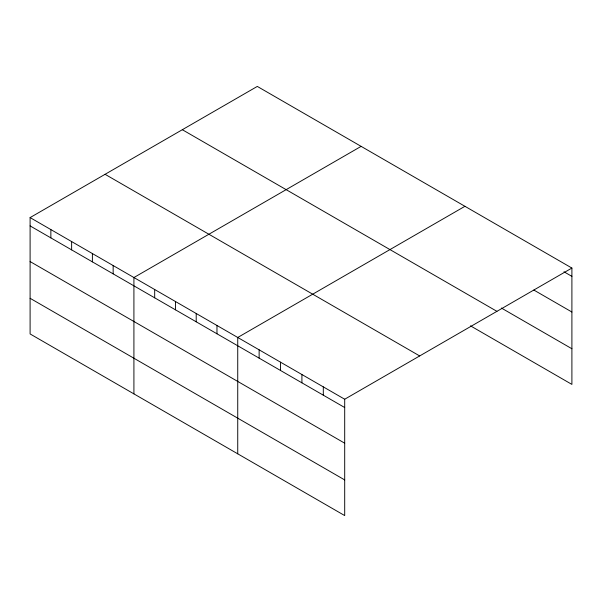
<?xml version="1.0" encoding="UTF-8"?>
<svg xmlns="http://www.w3.org/2000/svg" width="602" height="602" viewBox="0 0 602 602"><rect width="100%" height="100%" fill="white"/><g stroke="black" fill="none" stroke-linecap="round" stroke-linejoin="round"><path stroke-width="0.9" d="M344.698 443.185L344.698 399.231L30.1 217.593L30.1 333.944L344.698 515.575L344.698 443.185L30.1 261.554M30.1 217.593L257.302 86.425L571.9 268.056L571.9 384.407L470.486 325.848M361.117 146.361L133.915 277.537L133.915 393.881M464.94 206.298L237.737 337.474L237.737 453.825M344.698 399.231L571.9 268.056M563.976 271.788L571.9 276.363M533.869 290.059L571.9 312.017M501.383 308.036L571.9 348.746M182.323 129.708L496.921 311.339M105.079 174.309L419.677 355.94M30.1 225.9L344.698 407.531M30.1 298.291L344.698 479.922M323.304 386.875L323.304 395.183M301.911 374.527L301.911 382.834M280.517 362.178L280.517 370.478M259.131 349.822L259.131 358.13M216.968 325.486L216.968 333.794M196.207 313.499L196.207 321.807M175.445 301.512L175.445 309.819M154.684 289.524L154.684 297.832M113.153 265.55L113.153 273.85M92.392 253.562L92.392 261.862M71.63 241.575L71.63 249.875M50.861 229.588L50.861 237.888"/></g></svg>
